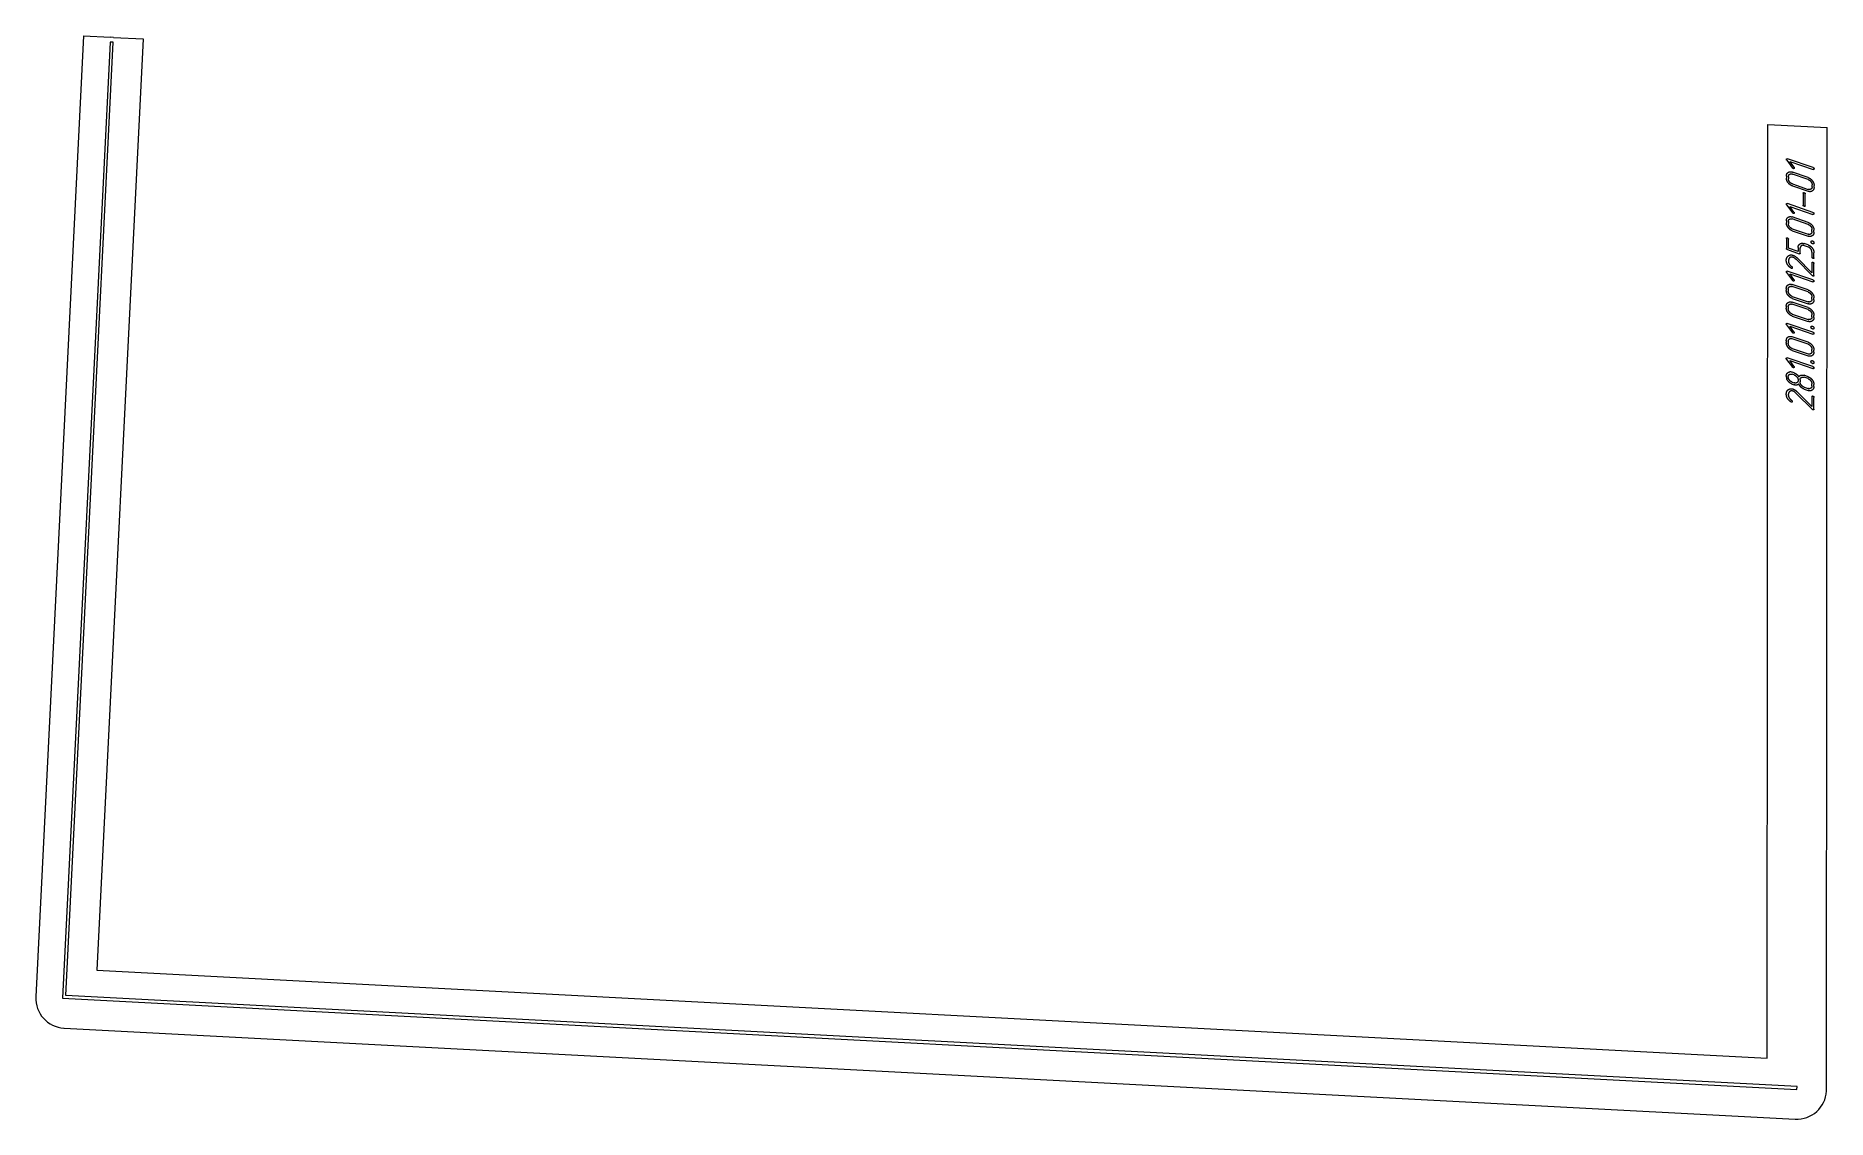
# Model space of a CAD drawing. Header units: millimetres. Extents: x -48 to 1758, y -118 to 974.
import ezdxf

# ---------------------------------------------------------------- set-up
doc = ezdxf.new("R2010")
doc.units = ezdxf.units.MM
doc.linetypes.add('K5LT_BASIC', pattern=[0])
doc.layers.add('Engraving', color=7, linetype='Continuous')

msp = doc.modelspace()

# ---------------------------------------------------------------- linework, layer by layer
at = {"color": 143, "linetype": 'K5LT_BASIC', "lineweight": 15, "true_color": 0x33acca}
for p, q in [((0, 974), (-48.1, 5.1)), ((0, 974), (27, 972.5)), ((59.9, 970.8), (13.3, 32)), ((30, 972.4), (27, 972.5)), ((30, 972.4), (59.9, 970.8)), ((1697.1, -56.6), (1697.8, 884.7)), ((1697.8, 884.7), (1757.7, 881.5)), ((1757.1, -89.8), (1757.7, 881.5)), ((13.3, 32), (1697.1, -56.6)), ((-19.7, -26.4), (1725.5, -118.2))]:
    msp.add_line(p, q, dxfattribs=at)
for centre, start, end in [((-18.2, 3.6), 177.1571, 266.9901), ((1727.1, -88.2), 266.9901, 356.9901)]:
    msp.add_arc(centre, 30, start, end, dxfattribs=at)
at = {"layer": 'Engraving', "color": 143, "linetype": 'K5LT_BASIC', "lineweight": 15, "true_color": 0x33acca}
for p, q in [((26.7, 967.5), (-21.1, 3.7)), ((-18, 6.6), (29.7, 967.4)), ((29.7, 967.4), (26.7, 967.5)), ((1743.5, 841.2), (1717.6, 850)), ((1716.6, 832.6), (1716.6, 830.6)), ((1716.9, 848.6), (1722.9, 840.6)), ((1718.6, 831.9), (1718.6, 829.9)), ((1724.3, 841.5), (1720, 847.2)), ((1720, 847.2), (1743.5, 839.2)), ((1738.5, 831.1), (1722.6, 836.6)), ((1738.5, 829.1), (1722.6, 834.6)), ((1722.6, 824.6), (1738.5, 819.2)), ((1722.6, 822.6), (1738.5, 817.2)), ((1733.5, 815.3), (1733.5, 803.3)), ((1735.5, 802.6), (1735.5, 814.6)), ((1742.5, 821.8), (1742.5, 823.8)), ((1744.5, 821.1), (1744.5, 823.1)), ((1716.9, 803.4), (1722.9, 795.4)), ((1743.4, 796), (1717.6, 804.8)), ((1720, 802), (1743.4, 794)), ((1724.2, 796.3), (1720, 802)), ((1716.6, 787.4), (1716.6, 785.4)), ((1718.6, 786.7), (1718.6, 784.7)), ((1738.5, 785.9), (1722.5, 791.4)), ((1738.5, 783.9), (1722.5, 789.4)), ((1722.5, 779.4), (1738.5, 774)), ((1722.5, 777.4), (1738.5, 772)), ((1742.4, 776.6), (1742.4, 778.6)), ((1744.4, 775.9), (1744.4, 777.9)), ((1716.6, 769.6), (1716.6, 759.7)), ((1718.6, 760), (1718.6, 769)), ((1728.5, 756.6), (1718.6, 760)), ((1728.5, 760.6), (1728.5, 756.6)), ((1730.5, 754.9), (1730.5, 759.9)), ((1738.4, 763.2), (1734.5, 764.5)), ((1734.5, 762.5), (1738.4, 761.2)), ((1717.6, 758.4), (1729.5, 754.3)), ((1724.9, 749.9), (1725.6, 749.4)), ((1725.6, 749.4), (1726.3, 748.7)), ((1726.3, 748.7), (1742.8, 732.1)), ((1742.4, 735), (1727.4, 750)), ((1742.4, 755.9), (1742.4, 750.9)), ((1742.4, 745), (1742.4, 735)), ((1744.4, 750.2), (1744.4, 755.2)), ((1744.4, 732.4), (1744.4, 744.3)), ((1716.8, 735.2), (1722.8, 727.3)), ((1743.4, 727.9), (1717.5, 736.7)), ((1724.2, 728.2), (1719.9, 733.9)), ((1719.9, 733.9), (1743.4, 725.9)), ((1721.3, 739.7), (1721.6, 739.5)), ((1738.4, 717.8), (1722.5, 723.2)), ((1716.5, 719.2), (1716.5, 717.3)), ((1718.5, 718.6), (1718.5, 716.6)), ((1738.4, 715.8), (1722.5, 721.2)), ((1722.5, 711.2), (1738.4, 705.8)), ((1722.5, 709.3), (1738.4, 703.8)), ((1738.4, 700), (1722.5, 705.4)), ((1742.4, 708.5), (1742.4, 710.4)), ((1744.4, 707.8), (1744.4, 709.8)), ((1716.5, 701.5), (1716.5, 699.5)), ((1718.5, 700.8), (1718.5, 698.8)), ((1738.4, 698), (1722.5, 703.4)), ((1722.5, 693.5), (1738.4, 688)), ((1722.5, 691.5), (1738.4, 686.1)), ((1742.4, 690.7), (1742.4, 692.7)), ((1744.4, 690), (1744.4, 692)), ((1716.8, 682.6), (1722.8, 674.7)), ((1743.4, 675.3), (1717.5, 684.1)), ((1719.9, 681.3), (1743.4, 673.3)), ((1724.2, 675.6), (1719.9, 681.3)), ((1738.4, 665.2), (1722.5, 670.6)), ((1738.4, 663.2), (1722.5, 668.6)), ((1716.5, 666.6), (1716.5, 664.7)), ((1718.5, 666), (1718.5, 664)), ((1722.5, 658.6), (1738.4, 653.2)), ((1722.5, 656.7), (1738.4, 651.2)), ((1742.4, 655.9), (1742.4, 657.8)), ((1744.4, 655.2), (1744.4, 657.2)), ((1716.8, 647.8), (1722.8, 639.8)), ((1743.4, 640.5), (1717.5, 649.3)), ((1724.2, 640.8), (1719.9, 646.5)), ((1719.9, 646.5), (1743.4, 638.5)), ((1721.2, 635.1), (1720.1, 635.2)), ((1721.8, 635), (1721.2, 635.1)), ((1722.4, 634.8), (1721.8, 635)), ((1724.5, 634.1), (1722.4, 634.8)), ((1724.5, 632.1), (1722.4, 632.8)), ((1716.5, 630.8), (1716.5, 630.2)), ((1716.5, 630.2), (1716.6, 629.5)), ((1716.6, 629.5), (1716.9, 628.4)), ((1722.4, 624.8), (1724.5, 624.1)), ((1722.4, 622.8), (1724.4, 622.1)), ((1724.8, 615.1), (1725.5, 614.5)), ((1725.5, 614.5), (1726.2, 613.8)), ((1742.3, 600.2), (1727.4, 615.1)), ((1730.4, 627.1), (1730.4, 625.1)), ((1738.4, 630.3), (1734.4, 631.7)), ((1738.4, 628.4), (1734.4, 629.7)), ((1734.4, 619.8), (1738.4, 618.4)), ((1734.4, 617.8), (1738.4, 616.4)), ((1742.3, 621), (1742.3, 623)), ((1744.3, 620.4), (1744.3, 622.3)), ((1721.2, 604.9), (1721.5, 604.7)), ((1726.2, 613.8), (1742.8, 597.3)), ((1742.3, 610.2), (1742.3, 600.2)), ((1744.3, 597.6), (1744.3, 609.5)), ((-21.1, 3.7), (1727.1, -88.2)), ((1727.3, -85.2), (-18, 6.6)), ((1727.1, -88.2), (1727.3, -85.2))]:
    msp.add_line(p, q, dxfattribs=at)
for points in [[(1716.6, 849.4), (1716.6, 849.8), (1716.9, 850)], [(1716.9, 848.6), (1716.6, 849), (1716.6, 849.4)], [(1716.9, 850), (1717.2, 850.2), (1717.6, 850)], [(1716.6, 832.6), (1716.6, 835), (1718.3, 836.2)], [(1718.3, 836.2), (1720.1, 837.4), (1722.6, 836.6)], [(1718.6, 831.9), (1718.6, 833.6), (1719.8, 834.3)], [(1719.8, 834.3), (1720.9, 835.1), (1722.6, 834.6)], [(1723.6, 840.1), (1723.4, 840.1), (1722.9, 840.6)], [(1724.3, 840.1), (1724, 839.9), (1723.6, 840.1)], [(1724.3, 841.5), (1724.6, 841.1), (1724.6, 840.7)], [(1724.6, 840.7), (1724.6, 840.3), (1724.3, 840.1)], [(1738.5, 831.1), (1740.9, 830.3), (1742.7, 827.9)], [(1743.5, 841.2), (1743.9, 841.1), (1744.2, 840.7)], [(1744.2, 839.3), (1744, 839.1), (1743.5, 839.2)], [(1744.2, 840.7), (1744.5, 840.3), (1744.5, 839.9)], [(1744.5, 839.9), (1744.5, 839.7), (1744.2, 839.3)], [(1718.4, 825.8), (1716.6, 828.1), (1716.6, 830.6)], [(1722.6, 822.6), (1720.2, 823.4), (1718.4, 825.8)], [(1719.8, 826.7), (1718.6, 828.3), (1718.6, 829.9)], [(1722.6, 824.6), (1720.9, 825.2), (1719.8, 826.7)], [(1733.5, 815.3), (1733.5, 815.6), (1733.8, 815.8)], [(1733.8, 815.8), (1734.1, 816), (1734.5, 815.9)], [(1734.5, 815.9), (1734.9, 815.8), (1735.2, 815.4)], [(1735.2, 815.4), (1735.5, 815.1), (1735.5, 814.6)], [(1738.5, 829.1), (1740.2, 828.6), (1741.3, 827)], [(1741.3, 819.4), (1740.1, 818.6), (1738.5, 819.2)], [(1742.7, 817.6), (1741, 816.3), (1738.5, 817.2)], [(1741.3, 827), (1742.5, 825.4), (1742.5, 823.8)], [(1742.5, 821.8), (1742.5, 820.2), (1741.3, 819.4)], [(1742.7, 827.9), (1744.5, 825.6), (1744.5, 823.1)], [(1744.5, 821.1), (1744.5, 818.8), (1742.7, 817.6)], [(1716.6, 804.2), (1716.6, 804.6), (1716.9, 804.8)], [(1716.9, 803.4), (1716.6, 803.8), (1716.6, 804.2)], [(1716.9, 804.8), (1717.1, 805), (1717.6, 804.8)], [(1723.5, 794.9), (1723.4, 794.9), (1722.9, 795.4)], [(1724.2, 794.9), (1723.9, 794.7), (1723.5, 794.9)], [(1724.2, 796.3), (1724.5, 795.9), (1724.5, 795.6)], [(1724.5, 795.6), (1724.5, 795.1), (1724.2, 794.9)], [(1733.9, 802.4), (1733.5, 802.8), (1733.5, 803.3)], [(1734.5, 802), (1734.3, 802.1), (1733.9, 802.4)], [(1735.2, 802), (1734.9, 801.9), (1734.5, 802)], [(1735.5, 802.6), (1735.5, 802.2), (1735.2, 802)], [(1743.4, 796), (1743.9, 795.9), (1744.2, 795.5)], [(1744.2, 795.5), (1744.4, 795.1), (1744.4, 794.7)], [(1744.4, 794.7), (1744.4, 794.5), (1744.2, 794.1)], [(1716.6, 787.4), (1716.6, 789.9), (1718.3, 791)], [(1718.4, 780.6), (1716.6, 782.9), (1716.6, 785.4)], [(1718.3, 791), (1720.1, 792.2), (1722.5, 791.4)], [(1722.5, 777.4), (1720.2, 778.2), (1718.4, 780.6)], [(1718.6, 786.7), (1718.6, 788.4), (1719.7, 789.1)], [(1719.7, 781.5), (1718.6, 783.1), (1718.6, 784.7)], [(1719.7, 789.1), (1720.9, 789.9), (1722.5, 789.4)], [(1722.5, 779.4), (1720.9, 780), (1719.7, 781.5)], [(1738.5, 785.9), (1740.9, 785.1), (1742.7, 782.8)], [(1738.5, 783.9), (1740.2, 783.4), (1741.3, 781.8)], [(1742.4, 776.6), (1742.4, 775), (1741.2, 774.2)], [(1741.3, 781.8), (1742.4, 780.2), (1742.4, 778.6)], [(1742.7, 782.8), (1744.4, 780.4), (1744.4, 777.9)], [(1744.2, 794.1), (1744, 793.9), (1743.4, 794)], [(1716.6, 769.6), (1716.6, 770), (1716.9, 770.2)], [(1717.6, 758.4), (1716.6, 758.7), (1716.6, 759.7)], [(1716.9, 770.2), (1717.2, 770.4), (1717.6, 770.3)], [(1717.6, 770.3), (1717.9, 770.2), (1718.2, 769.8)], [(1718.2, 769.8), (1718.6, 769.4), (1718.6, 769)], [(1728.5, 760.6), (1728.5, 763.1), (1730.3, 764.2)], [(1730.3, 764.2), (1732, 765.4), (1734.5, 764.5)], [(1731.7, 762.3), (1730.5, 761.6), (1730.5, 759.9)], [(1734.5, 762.5), (1732.8, 763.1), (1731.7, 762.3)], [(1738.4, 763.2), (1740.9, 762.4), (1742.7, 760)], [(1741.3, 759.1), (1740.1, 760.6), (1738.4, 761.2)], [(1741.2, 774.2), (1740.1, 773.4), (1738.5, 774)], [(1742.7, 772.4), (1741, 771.1), (1738.5, 772)], [(1742.4, 755.9), (1742.4, 757.5), (1741.3, 759.1)], [(1741.4, 766.3), (1741.4, 766.8), (1741.9, 767.1)], [(1742, 765), (1741.4, 765.6), (1741.4, 766.3)], [(1741.9, 767.1), (1742.4, 767.5), (1742.9, 767.3)], [(1742.9, 764.3), (1742.6, 764.4), (1742, 765)], [(1744.4, 775.9), (1744.4, 773.6), (1742.7, 772.4)], [(1742.7, 760), (1744.4, 757.7), (1744.4, 755.2)], [(1742.9, 767.3), (1743.5, 767.1), (1743.9, 766.5)], [(1744, 764.3), (1743.5, 764.1), (1742.9, 764.3)], [(1743.9, 766.5), (1744.4, 766), (1744.4, 765.3)], [(1744.4, 765.3), (1744.4, 764.6), (1744, 764.3)], [(1716.5, 747.6), (1716.5, 750.4), (1718.5, 752)], [(1717.6, 743.6), (1716.5, 745.5), (1716.5, 747.6)], [(1721.3, 739.7), (1718.8, 741.4), (1717.6, 743.6)], [(1718.5, 752), (1720.5, 753.7), (1723.4, 752.7)], [(1719, 748.8), (1718.6, 748), (1718.6, 747)], [(1718.6, 747), (1718.6, 745.6), (1719.3, 744.2)], [(1720, 750.2), (1719.3, 749.7), (1719, 748.8)], [(1719.3, 744.2), (1720.1, 742.7), (1721.9, 741.4)], [(1723.4, 750.6), (1721.4, 751.3), (1720, 750.2)], [(1721.9, 741.4), (1722.3, 741.1), (1722.4, 740.9)], [(1722.4, 740.9), (1722.5, 740.6), (1722.6, 740.2)], [(1723.4, 752.7), (1724.4, 752.4), (1725.3, 751.7)], [(1724.9, 749.9), (1724.1, 750.4), (1723.4, 750.6)], [(1725.3, 751.7), (1726.2, 751.1), (1727.4, 750)], [(1730.5, 754.9), (1730.5, 754), (1729.5, 754.3)], [(1742.8, 750), (1742.4, 750.4), (1742.4, 750.9)], [(1742.4, 745), (1742.4, 745.4), (1742.7, 745.6)], [(1742.7, 745.6), (1743.1, 745.8), (1743.4, 745.7)], [(1743.4, 749.6), (1743.2, 749.6), (1742.8, 750)], [(1744.1, 749.6), (1743.8, 749.4), (1743.4, 749.6)], [(1743.4, 745.7), (1743.8, 745.5), (1744.1, 745.2)], [(1744.4, 750.2), (1744.4, 749.8), (1744.1, 749.6)], [(1744.1, 745.2), (1744.4, 744.8), (1744.4, 744.3)], [(1716.5, 719.2), (1716.5, 721.7), (1718.3, 722.9)], [(1716.6, 736), (1716.6, 736.4), (1716.8, 736.6)], [(1716.8, 735.2), (1716.6, 735.6), (1716.6, 736)], [(1716.8, 736.6), (1717.1, 736.8), (1717.5, 736.7)], [(1718.3, 722.9), (1720, 724.1), (1722.5, 723.2)], [(1722.3, 739.6), (1722.1, 739.4), (1721.6, 739.5)], [(1722.6, 740.2), (1722.6, 739.8), (1722.3, 739.6)], [(1723.5, 726.7), (1723.3, 726.8), (1722.8, 727.3)], [(1724.2, 726.8), (1723.9, 726.6), (1723.5, 726.7)], [(1724.2, 728.2), (1724.5, 727.8), (1724.5, 727.4)], [(1724.5, 727.4), (1724.5, 727), (1724.2, 726.8)], [(1743.3, 731.8), (1743, 731.9), (1742.8, 732.1)], [(1744.1, 731.8), (1743.7, 731.7), (1743.3, 731.8)], [(1743.4, 727.9), (1743.9, 727.7), (1744.2, 727.3)], [(1744.2, 725.9), (1743.9, 725.7), (1743.4, 725.9)], [(1744.4, 732.4), (1744.4, 732.1), (1744.1, 731.8)], [(1744.2, 727.3), (1744.4, 727), (1744.4, 726.6)], [(1744.4, 726.6), (1744.4, 726.4), (1744.2, 725.9)], [(1718.3, 712.4), (1716.5, 714.7), (1716.5, 717.3)], [(1716.5, 701.5), (1716.5, 703.9), (1718.3, 705.1)], [(1722.5, 709.3), (1720.1, 710.1), (1718.3, 712.4)], [(1718.3, 705.1), (1720, 706.3), (1722.5, 705.4)], [(1718.5, 718.6), (1718.5, 720.2), (1719.7, 721)], [(1719.7, 713.4), (1718.5, 714.9), (1718.5, 716.6)], [(1719.7, 721), (1720.9, 721.8), (1722.5, 721.2)], [(1722.5, 711.2), (1720.9, 711.8), (1719.7, 713.4)], [(1738.4, 717.8), (1740.9, 717), (1742.6, 714.6)], [(1738.4, 715.8), (1740.1, 715.2), (1741.3, 713.6)], [(1741.2, 706.1), (1740, 705.3), (1738.4, 705.8)], [(1742.4, 708.5), (1742.4, 706.9), (1741.2, 706.1)], [(1741.3, 713.6), (1742.4, 712.1), (1742.4, 710.4)], [(1742.6, 714.6), (1744.4, 712.3), (1744.4, 709.8)], [(1744.4, 707.8), (1744.4, 705.5), (1742.7, 704.2)], [(1718.3, 694.6), (1716.5, 697), (1716.5, 699.5)], [(1722.5, 691.5), (1720.1, 692.3), (1718.3, 694.6)], [(1718.5, 700.8), (1718.5, 702.4), (1719.7, 703.2)], [(1719.7, 695.6), (1718.5, 697.1), (1718.5, 698.8)], [(1719.7, 703.2), (1720.9, 704), (1722.5, 703.4)], [(1722.5, 693.5), (1720.8, 694), (1719.7, 695.6)], [(1742.7, 704.2), (1740.9, 703), (1738.4, 703.8)], [(1738.4, 700), (1740.9, 699.2), (1742.6, 696.8)], [(1738.4, 698), (1740.1, 697.4), (1741.3, 695.9)], [(1741.2, 688.3), (1740, 687.5), (1738.4, 688)], [(1742.6, 686.5), (1740.9, 685.2), (1738.4, 686.1)], [(1742.4, 690.7), (1742.4, 689.1), (1741.2, 688.3)], [(1741.3, 695.9), (1742.4, 694.3), (1742.4, 692.7)], [(1742.6, 696.8), (1744.4, 694.5), (1744.4, 692)], [(1744.4, 690), (1744.4, 687.7), (1742.6, 686.5)], [(1716.5, 683.4), (1716.5, 683.8), (1716.8, 684)], [(1716.8, 682.6), (1716.5, 683), (1716.5, 683.4)], [(1716.5, 666.6), (1716.5, 669.1), (1718.2, 670.3)], [(1716.8, 684), (1717.1, 684.2), (1717.5, 684.1)], [(1718.2, 670.3), (1720, 671.5), (1722.5, 670.6)], [(1718.5, 666), (1718.5, 667.6), (1719.7, 668.4)], [(1719.7, 668.4), (1720.8, 669.2), (1722.5, 668.6)], [(1723.5, 674.1), (1723.3, 674.2), (1722.8, 674.7)], [(1724.2, 674.2), (1723.9, 674), (1723.5, 674.1)], [(1724.2, 675.6), (1724.5, 675.2), (1724.5, 674.8)], [(1724.5, 674.8), (1724.5, 674.4), (1724.2, 674.2)], [(1741.4, 680.4), (1741.4, 680.9), (1741.9, 681.2)], [(1742, 679), (1741.4, 679.6), (1741.4, 680.4)], [(1741.9, 681.2), (1742.3, 681.5), (1742.9, 681.3)], [(1742.9, 678.4), (1742.5, 678.5), (1742, 679)], [(1742.9, 681.3), (1743.4, 681.2), (1743.9, 680.6)], [(1743.9, 678.4), (1743.5, 678.2), (1742.9, 678.4)], [(1743.4, 675.3), (1743.9, 675.1), (1744.1, 674.7)], [(1744.1, 673.3), (1743.9, 673.1), (1743.4, 673.3)], [(1743.9, 680.6), (1744.4, 680.1), (1744.4, 679.3)], [(1744.4, 679.3), (1744.4, 678.6), (1743.9, 678.4)], [(1744.1, 674.7), (1744.4, 674.4), (1744.4, 674)], [(1744.4, 674), (1744.4, 673.8), (1744.1, 673.3)], [(1718.3, 659.8), (1716.5, 662.1), (1716.5, 664.7)], [(1722.5, 656.7), (1720.1, 657.5), (1718.3, 659.8)], [(1719.7, 660.8), (1718.5, 662.3), (1718.5, 664)], [(1722.5, 658.6), (1720.8, 659.2), (1719.7, 660.8)], [(1738.4, 665.2), (1740.8, 664.4), (1742.6, 662)], [(1738.4, 663.2), (1740.1, 662.6), (1741.2, 661)], [(1741.2, 653.5), (1740, 652.7), (1738.4, 653.2)], [(1742.6, 651.6), (1740.9, 650.4), (1738.4, 651.2)], [(1741.2, 661), (1742.4, 659.5), (1742.4, 657.8)], [(1742.4, 655.9), (1742.4, 654.3), (1741.2, 653.5)], [(1742.6, 662), (1744.4, 659.7), (1744.4, 657.2)], [(1744.4, 655.2), (1744.4, 652.9), (1742.6, 651.6)], [(1716.5, 648.6), (1716.5, 649), (1716.8, 649.2)], [(1716.8, 647.8), (1716.5, 648.2), (1716.5, 648.6)], [(1716.5, 630.8), (1716.5, 633.3), (1718.2, 634.5)], [(1716.8, 649.2), (1717.1, 649.4), (1717.5, 649.3)], [(1718.2, 634.5), (1719.1, 635.1), (1720.1, 635.2)], [(1718.5, 630.2), (1718.5, 631.8), (1719.6, 632.6)], [(1719.6, 632.6), (1720.8, 633.3), (1722.4, 632.8)], [(1723.4, 639.3), (1723.3, 639.4), (1722.8, 639.8)], [(1724.2, 639.4), (1723.9, 639.2), (1723.4, 639.3)], [(1724.2, 640.8), (1724.4, 640.4), (1724.4, 640)], [(1724.4, 640), (1724.4, 639.6), (1724.2, 639.4)], [(1724.5, 634.1), (1725.9, 633.6), (1727, 632.7)], [(1724.5, 632.1), (1726.2, 631.5), (1727.3, 629.9)], [(1727, 632.7), (1728.2, 631.7), (1729.1, 630.3)], [(1741.4, 645.5), (1741.4, 646.1), (1741.8, 646.4)], [(1741.9, 644.2), (1741.4, 644.8), (1741.4, 645.5)], [(1741.8, 646.4), (1742.3, 646.7), (1742.9, 646.5)], [(1742.9, 643.5), (1742.5, 643.7), (1741.9, 644.2)], [(1742.9, 646.5), (1743.4, 646.3), (1743.9, 645.8)], [(1743.9, 643.6), (1743.5, 643.3), (1742.9, 643.5)], [(1743.4, 640.5), (1743.8, 640.3), (1744.1, 639.9)], [(1744.1, 638.5), (1743.9, 638.3), (1743.4, 638.5)], [(1743.9, 645.8), (1744.3, 645.2), (1744.3, 644.5)], [(1744.3, 644.5), (1744.3, 643.8), (1743.9, 643.6)], [(1744.1, 639.9), (1744.3, 639.6), (1744.3, 639.1)], [(1744.3, 639.1), (1744.3, 639), (1744.1, 638.5)], [(1716.5, 612.7), (1716.5, 615.6), (1718.4, 617.2)], [(1718.2, 626), (1717.3, 627.2), (1716.9, 628.4)], [(1722.4, 622.8), (1720.1, 623.6), (1718.2, 626)], [(1718.4, 617.2), (1720.5, 618.8), (1723.3, 617.9)], [(1719.6, 627), (1718.5, 628.5), (1718.5, 630.2)], [(1719.9, 615.3), (1719.3, 614.8), (1718.9, 614)], [(1722.4, 624.8), (1720.8, 625.4), (1719.6, 627)], [(1723.3, 615.8), (1721.3, 616.5), (1719.9, 615.3)], [(1723.3, 617.9), (1724.3, 617.5), (1725.2, 616.9)], [(1724.8, 615.1), (1724.1, 615.5), (1723.3, 615.8)], [(1727.1, 621.9), (1725.9, 621.7), (1724.4, 622.1)], [(1727.3, 624.3), (1726.1, 623.6), (1724.5, 624.1)], [(1725.2, 616.9), (1726.1, 616.3), (1727.4, 615.1)], [(1729.1, 622.8), (1728.3, 622), (1727.1, 621.9)], [(1727.3, 629.9), (1728.4, 628.4), (1728.4, 626.7)], [(1728.4, 626.7), (1728.4, 625.1), (1727.3, 624.3)], [(1729.1, 630.3), (1729.8, 631.4), (1731.2, 631.8)], [(1731.5, 619.6), (1730.1, 620.9), (1729.1, 622.8)], [(1730.4, 627.1), (1730.4, 628.8), (1731.6, 629.5)], [(1731.6, 621.9), (1730.4, 623.4), (1730.4, 625.1)], [(1731.2, 631.8), (1732.7, 632.3), (1734.4, 631.7)], [(1734.4, 617.8), (1732.9, 618.3), (1731.5, 619.6)], [(1731.6, 629.5), (1732.7, 630.3), (1734.4, 629.7)], [(1734.4, 619.8), (1732.7, 620.3), (1731.6, 621.9)], [(1738.4, 630.3), (1740.9, 629.5), (1742.6, 627.2)], [(1738.4, 628.4), (1740, 627.8), (1741.2, 626.2)], [(1741.2, 618.7), (1740, 617.9), (1738.4, 618.4)], [(1742.6, 616.8), (1740.9, 615.6), (1738.4, 616.4)], [(1741.2, 626.2), (1742.3, 624.7), (1742.3, 623)], [(1742.3, 621), (1742.3, 619.5), (1741.2, 618.7)], [(1742.6, 627.2), (1744.3, 624.8), (1744.3, 622.3)], [(1744.3, 620.4), (1744.3, 618.1), (1742.6, 616.8)], [(1717.5, 608.7), (1716.5, 610.7), (1716.5, 612.7)], [(1721.2, 604.9), (1718.8, 606.5), (1717.5, 608.7)], [(1718.9, 614), (1718.5, 613.1), (1718.5, 612.1)], [(1718.5, 612.1), (1718.5, 610.8), (1719.3, 609.3)], [(1719.3, 609.3), (1720, 607.9), (1721.9, 606.5)], [(1722.3, 604.8), (1722, 604.6), (1721.5, 604.7)], [(1721.9, 606.5), (1722.2, 606.3), (1722.3, 606)], [(1722.3, 606), (1722.5, 605.8), (1722.5, 605.4)], [(1722.5, 605.4), (1722.5, 605), (1722.3, 604.8)], [(1742.3, 610.2), (1742.3, 610.5), (1742.7, 610.7)], [(1742.7, 610.7), (1743, 611), (1743.3, 610.8)], [(1743.2, 597), (1743, 597.1), (1742.8, 597.3)], [(1744, 597), (1743.7, 596.9), (1743.2, 597)], [(1743.3, 610.8), (1743.7, 610.7), (1744, 610.3)], [(1744, 610.3), (1744.3, 610), (1744.3, 609.5)], [(1744.3, 597.6), (1744.3, 597.2), (1744, 597)]]:
    msp.add_open_spline(points, degree=2, dxfattribs=at)

doc.saveas('drawing.dxf')
